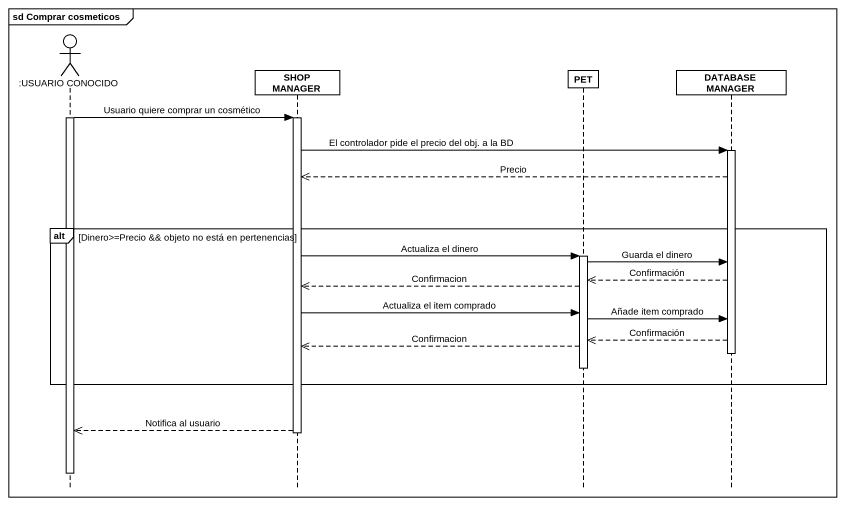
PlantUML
@startuml
mainframe sd Comprar cosmeticos
hide footbox
actor ":USUARIO CONOCIDO" as USUARIO_CONOCIDO
participant "SHOP MANAGER" as SHOP_MANAGER
participant PET
participant "DATABASE MANAGER" as DATABASE_MANAGER

activate USUARIO_CONOCIDO
USUARIO_CONOCIDO -> SHOP_MANAGER : Usuario quiere comprar un cosmético
activate SHOP_MANAGER
SHOP_MANAGER -> DATABASE_MANAGER : El controlador pide el precio del obj. a la BD
activate DATABASE_MANAGER
DATABASE_MANAGER -->> SHOP_MANAGER : Precio
alt Dinero>=Precio && objeto no está en pertenencias
  SHOP_MANAGER -> PET : Actualiza el dinero
  activate PET
  PET -> DATABASE_MANAGER : Guarda el dinero
  DATABASE_MANAGER -->> PET : Confirmación
  PET -->> SHOP_MANAGER : Confirmacion
  SHOP_MANAGER -> PET : Actualiza el item comprado
  PET -> DATABASE_MANAGER : Añade item comprado
  DATABASE_MANAGER -->> PET : Confirmación
  PET -->> SHOP_MANAGER : Confirmacion
  deactivate DATABASE_MANAGER
  deactivate PET
end
SHOP_MANAGER -->> USUARIO_CONOCIDO : Notifica al usuario
deactivate SHOP_MANAGER
deactivate USUARIO_CONOCIDO
@enduml
